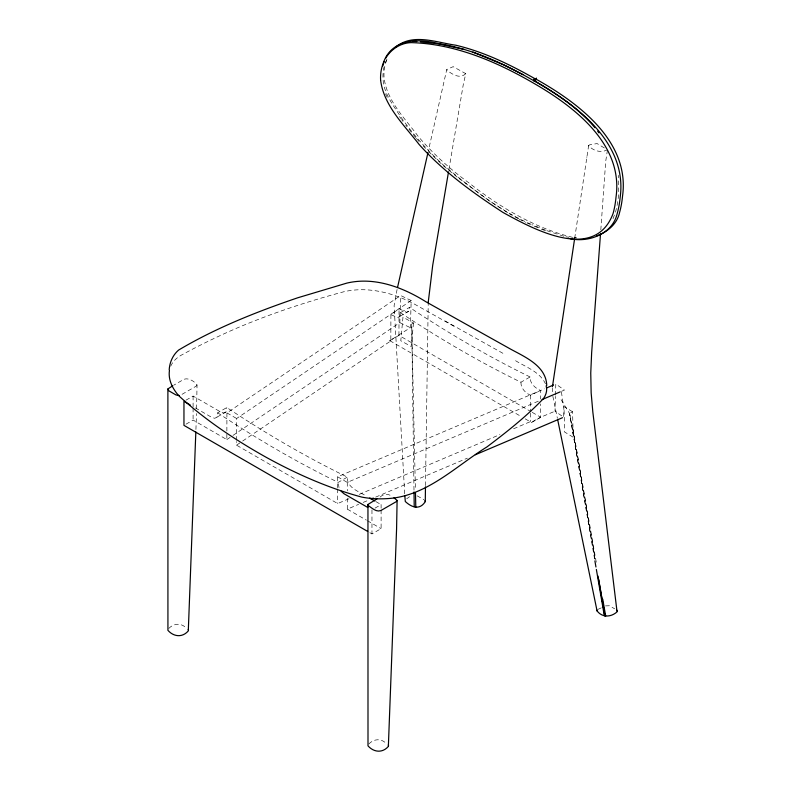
<?xml version="1.0" encoding="UTF-8"?>
<svg xmlns="http://www.w3.org/2000/svg" width="791" height="791" viewBox="0 0 791 791"><rect width="100%" height="100%" fill="white"/><g stroke="black" fill="none" stroke-linecap="round" stroke-linejoin="round"><path stroke-width="0.59" stroke-dasharray="3.96 2.97" d="M185.984 424.194L193.093 420.09L226.839 439.578L226.859 432.301M226.869 431.085L226.928 412.912L400.642 295.508L411.182 300.531L410.381 327.672L389.815 340.674L398.951 335.404L531.117 411.715M349.009 498.735L337.668 503.56L236.539 445.175L236.549 441.536M236.549 440.32L236.618 418.508L411.182 300.531M242.669 441.032L390.823 340.891L390.912 314.63L399.04 308.767L406.673 312.326L408.789 311.199L409.57 307.373L400.434 312.653L399.653 316.479L397.537 317.596L390.912 314.63M398.951 335.404L399.04 308.767M425.479 485.644L428.247 302.024M196.593 408.749L197.038 384.95C194.566 381.46 188.673 377.574 184.076 379.235L173.832 385.148M232.979 435.426L399.841 322.649L400.642 295.508M561.432 391.99L563.884 408.898L563.647 417.223L555.015 411.172L555.44 396.37M555.48 395.134L555.806 384.03L564.438 390.072L561.363 391.387M195.921 429.513L196.504 413.505M552.266 387.808L552.365 393.908M600.814 229.874L605.698 161.404L607.468 149.845M413.495 322.975L411.31 346.557L400.79 340.753L402.975 317.171L413.495 322.975L411.706 324.092L414.019 491.992M604.354 147.957L597.086 143.576L589.602 144.822L588.583 145.87C593.388 150.606 600.161 153.078 606.638 150.161M574.691 238.249L588.682 145.228M586.803 157.439L586.902 156.786M448.922 169.472L463.259 84.686L465.78 73.672L453.164 66.671L446.757 69.509L428.247 151.368M397.082 289.457L394.106 305.721L404.725 494.286M195.347 407.909L211.919 417.48L214.806 418.291L216.932 417.164L217.703 412.813L226.839 407.533A1112.116 642.084 60 0 0 347.358 477.121C346.715 488.007 359.282 491.567 366.609 496.244M216.932 417.164L226.068 411.893L226.839 407.533M197.038 384.95L196.128 386.186L180.763 395.065M613.035 218.712L615.408 212.324A47.45 17.362 88.9 0 0 618.453 195.941L618.453 175.325M386.997 59.127L385.583 62.084A47.47 41.508 38.7 0 0 384.505 65.248M170.708 366.154C172.784 361.546 176.452 357.957 180.783 355.446C199.332 345.291 218.375 336.076 237.794 327.721C272.233 313.127 307.808 301.351 343.927 291.731C367.973 286.154 393.345 292.759 414.682 304.238L455.398 327.079M465.78 73.672C459.709 79.446 452.284 74.235 447.034 70.33L446.757 69.509M406.683 498.814L409.6 496.679M226.839 439.578L231.961 436.118M236.539 445.175L241.641 441.714M185.984 400.167L193.093 396.064L221.055 412.2L223.942 413.011L226.068 411.893M399.653 316.479L408.789 311.199M217.703 412.813A1112.116 642.084 60 0 0 338.222 482.391L347.358 477.121M400.434 312.653A1108.577 640.038 60 0 0 520.953 382.231L530.089 376.961C529.812 383.417 535.151 388.124 540.619 390.517L540.649 399.02M380.036 497.104C383.388 493.881 388.43 493.159 391.931 496.6M375.013 508.129L381.104 504.609L381.104 508.218M168.71 628.509C173.921 623.16 181.169 622.655 186.449 628.202M525.184 418.835L531.572 422.523L540.708 417.252L555.015 411.172M369.832 532.679L371.968 533.915L381.104 528.635L381.104 509.414M368.774 744.015C373.995 738.665 381.232 738.161 386.512 743.718M513.537 428.801L530.563 421.563L531.572 422.147L540.708 417.252L540.668 403.885M598.154 609.297L601.298 607.844M520.953 382.231C520.725 388.193 525.303 392.939 530.474 395.203L540.619 390.517M572.595 411.765L563.993 406.525L564.606 432.005L573.208 437.235L572.595 411.765L569.569 413.446L573.02 429.424L596.374 562.816M337.609 487.74L337.579 476.795L544.445 388.856M337.579 476.795L347.269 482.391L538.691 401.027M359.223 494.395L499.922 434.585M347.328 498.201L347.358 509.157L358.679 504.342M363.217 502.414L368.873 500.011M375.666 497.124L467.392 458.137M605.491 605.896L609.466 605.758L614.736 608.852M574.365 237.794L576.55 237.992M573.88 237.518L576.283 237.844M565.951 236.756L568.917 237.32M572.684 237.359C534.271 227.996 499.892 207.113 469.014 182.948C450.346 169.373 433.082 153.859 418.113 136.26C404.834 118.136 386.453 100.506 384.021 77.083A47.49 41.547 38.4 0 1 386.572 60.393M563.795 236.232L546.799 230.646M541.36 229.163L544.683 230.448M545.82 230.31L532.234 224.782M531.176 224.328C498.795 210.287 471.041 187.724 443.939 165.556C427.427 150.567 412.457 133.867 399.801 115.496C392.544 104.214 383.536 92.784 383.032 78.764A47.47 41.508 38.7 0 1 383.942 67.413M534.162 226.127L539.235 228.292M526.984 222.943L530.079 224.337M399.841 322.649L410.381 327.672M519.252 219.186L525.877 222.409M518.273 218.662L509.681 213.926M417.104 495.819L423.996 499.645M515.554 360.696C526.025 367.172 539.927 371.81 545.474 383.833M532.185 412.329L540.708 417.252M389.815 340.308L390.823 340.891M389.815 340.674L520.913 416.373M226.928 412.912L236.618 418.508M375.933 501.623L381.104 504.609M347.358 509.157L366.342 520.112M367.4 520.725L381.104 528.635M507.624 212.7L489.174 200.726L459.067 178.529M457.178 177.085L443.543 165.952L428.771 151.793M423.155 145.89L425.558 148.421M416.422 138.435L420.743 143.369M415.7 137.614L405.724 125.087M399.425 116.574L400.899 118.551M401.63 119.55L402.995 121.399M561.066 399.633L569.56 413.456M387.204 97.392L384.713 92.063M339.003 487.642L338.222 482.391M552.86 396.321L557.329 418.024M595 559.029L569.619 413.663L594.694 559.692M573.02 429.424L595.198 559.039M411.706 324.092L415.413 490.123M530.474 395.203L530.524 411.982M530.534 413.179L530.563 421.563M347.269 482.391L347.298 490.904M337.619 488.957L337.668 503.56M371.968 509.888L371.968 533.915M193.093 396.064L193.093 406.871M193.093 408.077L193.093 420.09M530.089 376.961A1108.577 640.038 60 0 1 409.57 307.373M502.918 353.31A548.707 5.27 29.6 0 1 444.137 320.434"/><path stroke-width="1.19" d="M404.794 495.522L405.308 501.514C411.666 507.436 419.685 510.422 425.281 501.623L425.469 486.87M393.997 497.796L397.102 500.456L396.578 529.011L388.361 746.407C382.458 753.309 373.718 752.37 368.003 745.854L367.953 504.46L376.971 498.884M172.804 385.741L167.89 388.945L167.929 630.348C173.654 636.864 182.395 637.803 188.298 630.902L195.832 431.975M169.403 370.732C168.107 380.164 172.853 389.182 179.013 395.994C205.353 420.051 235.313 440.014 266.389 457.416C296.635 474.017 328.502 488.146 361.873 497.114C371.434 498.963 381.242 499.25 390.922 498.34C428.287 494.602 456.447 465.8 486.999 446.885C506.794 431.916 526.47 416.471 543.575 398.437C546.106 394.838 547.51 390.181 546.146 385.87M600.537 233.563L591.648 352.687L590.758 373.036L591.154 392.88L592.845 412.141L617.059 611.878C610.968 617.287 602.347 617.781 597.076 610.949L557.586 419.23M428.247 302.024L428.178 302.805L432.717 265.232L448.507 171.904M169.195 369.97C169.6 362.407 172.824 355.021 178.628 350.057C215.894 327.889 256.591 311.832 297.545 297.841L346.834 283.109C374.361 276.563 402.698 287.192 425.835 301.717L510.808 349.236C525.283 357.127 546.087 365.996 546.759 385.435M597.076 610.949L597.195 610.049M552.454 386.591L574.563 239.1M596.483 235.936C607.201 232.198 617.178 224.061 619.571 212.472A47.47 17.165 89 0 0 622.557 196.02C630.101 141.362 578.35 102.889 536.328 79.308C536.832 74.71 535.863 83.846 533.658 80.662L533.965 79.13L533.915 80.672C575.957 104.254 627.659 142.736 620.164 197.404A47.47 17.165 89 0 1 617.138 213.797C612.59 233.75 588.84 242.807 570.271 238.724M534.914 81.404L534.943 81.196C556.834 93.951 578.468 108.248 594.99 127.717M397.626 287.054L427.971 152.564M397.102 500.456L396.192 501.702L380.827 510.571C376.051 512.43 371.711 507.703 368.003 505.449L367.953 504.46M385.524 58.514C390.714 49.428 400.444 42.991 411.004 42.625C454.43 43.723 495.908 61.372 532.531 82.561C573.485 105.954 623.703 143.913 616.001 197.275A47.45 17.362 88.9 0 1 613.015 213.718C594.585 262.483 533.253 229.172 503.017 212.453C472.83 192.806 443.217 171.429 419.092 144.437C404.063 124.938 383.754 105.687 380.609 80.118M395.609 47.203C412.576 32.817 436.306 42.496 455.814 45.216C484.181 51.929 510.699 64.822 535.883 79.248L536.1 79.377M546.71 387.897L553.532 384.99M542.092 399.574L560.216 391.871M371.137 499.052L373.401 498.083M475.322 454.766L562.51 417.697M412.724 41.3L416.897 41.528M179.29 395.54L176.067 394.986L168.829 390.813L167.89 388.945M420.367 41.785L438.797 43.871L464.179 49.447M472.889 52.048L503.748 64.892L522.95 74.631M533.658 80.662C503.986 63.587 472.227 48.834 438.135 43.574C417.233 37.938 390.922 39.372 383.16 63.448A47.47 41.508 38.7 0 0 380.609 80.118M369.713 498.033L374.894 501.019M190.166 404.923L183.957 401.334L183.957 425.37L367.696 531.443M367.825 507.496L344.006 493.742L341.119 491.211M616.585 609.97L617.395 611.225M597.63 131.148L598.945 132.858M388.302 744.944L388.589 745.686M188.228 629.438L188.515 630.17M425.044 500.565L425.281 501.623M602.742 599.192L605.708 616.169M597.966 575.996L604.947 615.971L599.558 584.48M598.728 579.635L599.143 582.057M594.901 560.908L595.939 566.999M596.365 569.431L604.304 615.675M415.473 492.585L415.799 507.338M414.019 491.992L414.227 506.804M382.795 66.009A47.49 41.547 38.4 0 1 384.159 61.757"/></g></svg>
